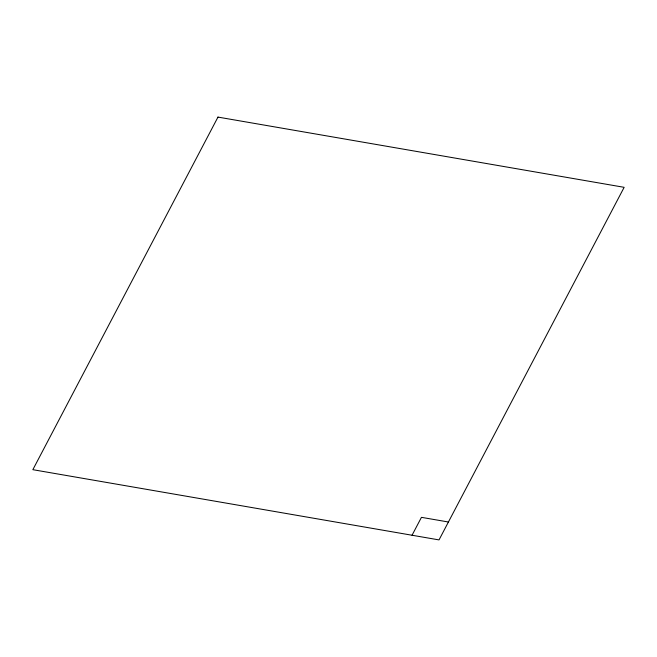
<?xml version="1.0" encoding="UTF-8"?>
<svg xmlns="http://www.w3.org/2000/svg" width="657" height="657" viewBox="0 0 657 657"><rect width="100%" height="100%" fill="white"/><g stroke="black" fill="none" stroke-linecap="round" stroke-linejoin="round"><path stroke-width="0.99" d="M412.046 535.241L421.449 517.338L448.427 522.003M217.976 117.094L32.85 469.681L439.024 539.906L624.15 187.319L217.976 117.094"/></g></svg>
